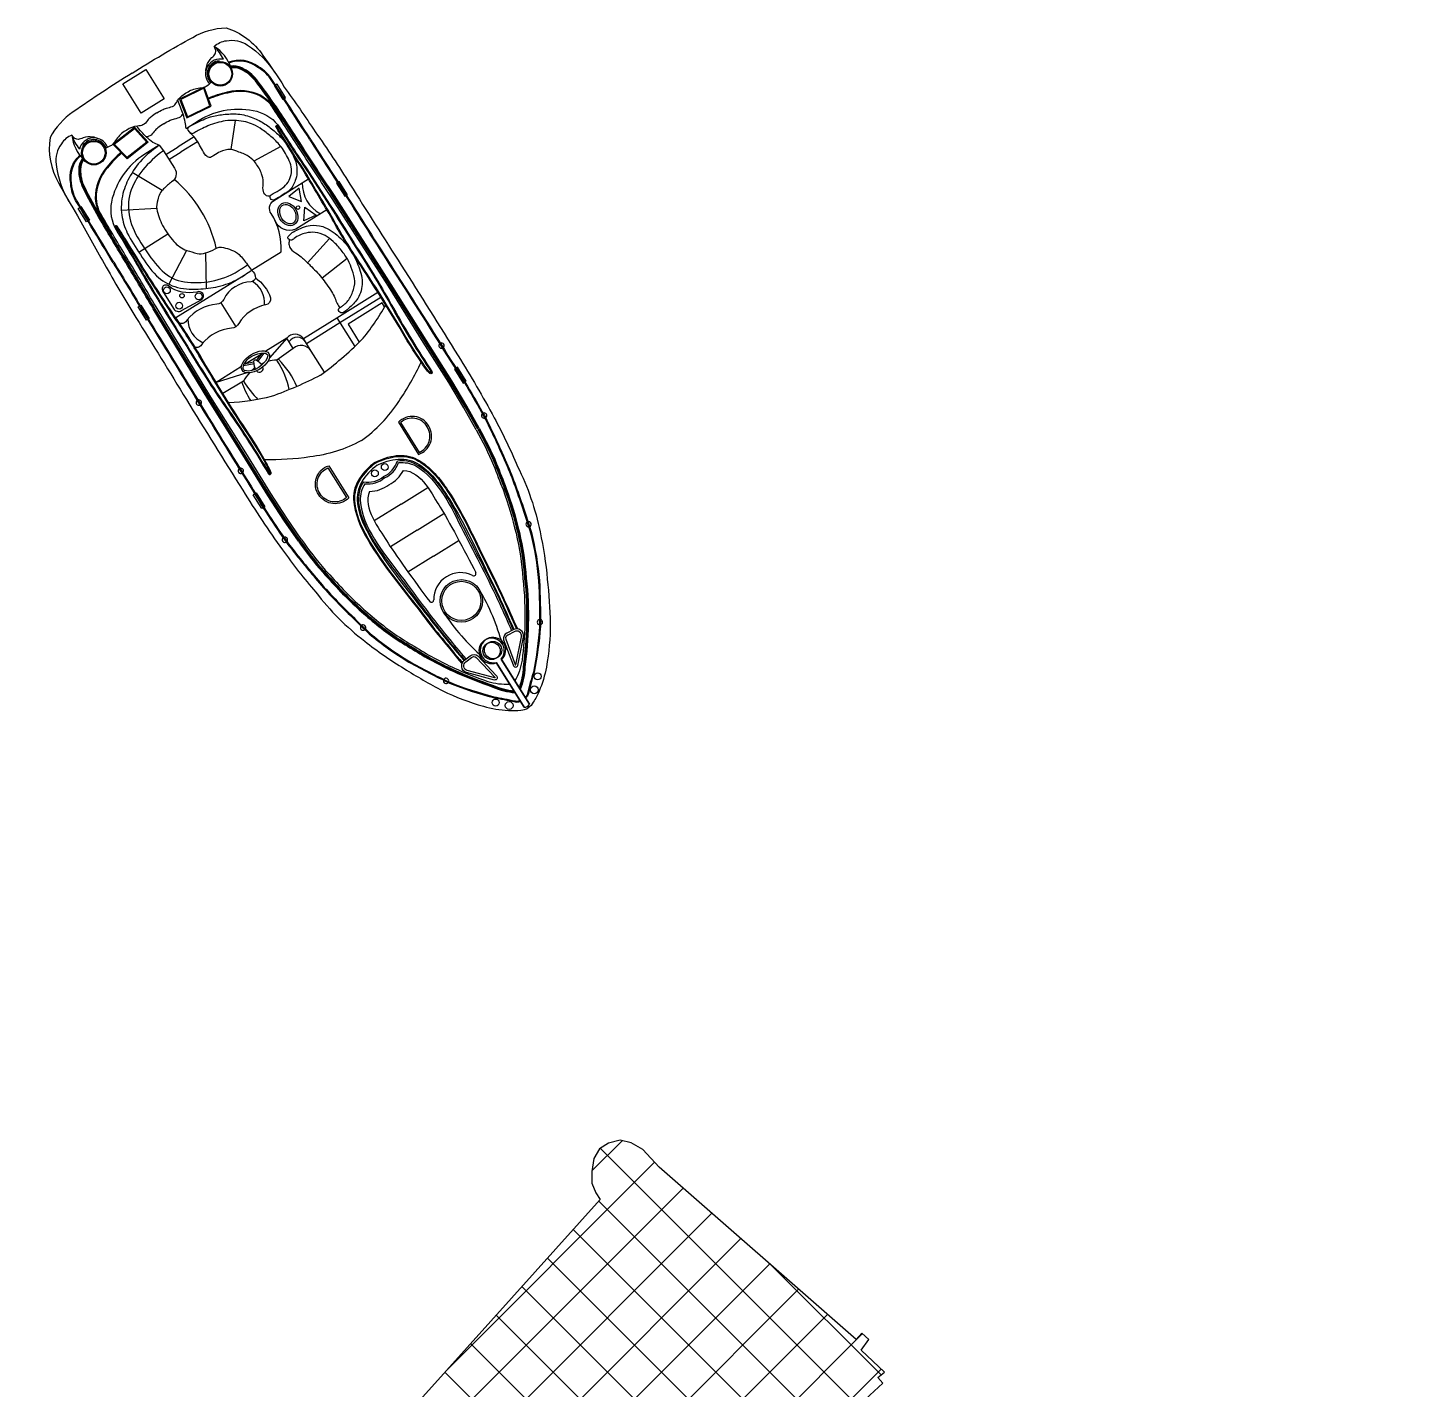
# Model space of a CAD drawing. Header units: metres. Extents: x 307692 to 310306, y 1912326 to 1914731.
# Drawn here: x 309590.7 to 310052.5, y 1914279.6 to 1914731 of the extents above; entities that cross this region are included whole.
import ezdxf

# ---------------------------------------------------------------- set-up
doc = ezdxf.new("R2010")
doc.units = ezdxf.units.M
doc.layers.add('PORT', color=5, linetype='Continuous')

msp = doc.modelspace()

# ---------------------------------------------------------------- linework, layer by layer
at = {"color": 32, "true_color": 0xcd6928}
for p, q in [((309654.17, 1914719.84), (309654.14, 1914720.12)), ((309659.5, 1914700.33), (309658.1, 1914690.66)), ((309609.17, 1914691.76), (309608.93, 1914691.91)), ((309636.5, 1914688.99), (309640.57, 1914691.53)), ((309645.89, 1914694.85), (309640.57, 1914691.53)), ((309647.04, 1914693.29), (309641.6, 1914689.89)), ((309674.64, 1914691.72), (309665.73, 1914686.85)), ((309637.53, 1914687.36), (309641.6, 1914689.89)), ((309635.27, 1914677.14), (309625.36, 1914683.09)), ((309633.49, 1914671.11), (309621.74, 1914670.5)), ((309637.2, 1914662.67), (309627.58, 1914656.57)), ((309690.73, 1914661.21), (309683.49, 1914653.11)), ((309643.35, 1914657.24), (309637.45, 1914646.06)), ((309649.6, 1914656.38), (309649.92, 1914644.6)), ((309696.65, 1914654.51), (309688.3, 1914648.04)), ((309662.45, 1914648.96), (309639.81, 1914634.83)), ((309693.18, 1914634.91), (309706.77, 1914643.39)), ((309694.2, 1914633.29), (309707.79, 1914641.77)), ((309654.77, 1914639.86), (309659.74, 1914631.91)), ((309676.66, 1914628.12), (309669.67, 1914623.76)), ((309676.66, 1914628.12), (309670.84, 1914621.63)), ((309678.76, 1914624.74), (309676.66, 1914628.12)), ((309668.08, 1914622.76), (309663.14, 1914619.68)), ((309666.51, 1914620.76), (309668.42, 1914623.2)), ((309666.96, 1914620.41), (309669.13, 1914623.18)), ((309661.54, 1914618.68), (309653.16, 1914613.45)), ((309665.74, 1914619.65), (309662.21, 1914618.9)), ((309665.62, 1914620.21), (309662.47, 1914619.53)), ((309663.41, 1914616.62), (309653.16, 1914613.45)), ((309714.5, 1914573.05), (309723.4, 1914578.6)), ((309714.5, 1914573.05), (309705.61, 1914567.5)), ((309719.87, 1914564.45), (309728.74, 1914569.98)), ((309719.87, 1914564.45), (309711.01, 1914558.92)), ((309725.24, 1914555.84), (309733.74, 1914561.15)), ((309725.24, 1914555.84), (309716.75, 1914550.54))]:
    msp.add_line(p, q, dxfattribs=at)
for points in [[(309625.32, 1914715.98, -0.01736), (309645.44, 1914727.88, -0.12634), (309656.45, 1914731.04, -0.172899), (309668.66, 1914721.91, -0.013884), (309675.78, 1914711.42, -0.008973), (309686.07, 1914696.52, -0.01509), (309697.51, 1914679.25, 0.002245), (309714.59, 1914652.28, -0.003342), (309733.41, 1914622.26, -0.016984), (309745.37, 1914601.76, -0.024546), (309753.12, 1914585.61, -0.067942), (309760.58, 1914563.89, -0.033948), (309762.99, 1914548.19, -0.022001), (309764, 1914533.48, -0.042872), (309762.69, 1914519.06, -0.059514), (309760.28, 1914511.04, -0.046364), (309758.36, 1914507.37, -0.104882), (309756.64, 1914505.52, -0.104882)], [(309652.54, 1914724.88, -0.164393), (309656.61, 1914726.77, -0.188684), (309663.55, 1914725.34, -0.10758), (309672.72, 1914716.11)], [(309684.53, 1914694.06, -0.002942), (309676.84, 1914705.99, 0.002013), (309671.9, 1914713.56, 0.130442), (309667.13, 1914718.17, 0.261246), (309657.33, 1914719.64, 0.209197)], [(309684.29, 1914693.91, -0.002941), (309676.6, 1914705.84, 0.002014), (309671.66, 1914713.41, 0.130992), (309666.97, 1914717.93, 0.261832), (309657.43, 1914719.37, 0.261832)], [(309625.32, 1914715.98, 0.01736), (309605.79, 1914703.13, 0.12634), (309598.11, 1914694.63, 0.172899), (309600.94, 1914679.65, 0.013884), (309607.24, 1914668.65, 0.008973), (309616.1, 1914652.85, 0.01509), (309626.58, 1914634.99, -0.002245), (309643.3, 1914607.79, 0.003342), (309662, 1914577.69, 0.016984), (309675.15, 1914557.94, 0.024546), (309686.25, 1914543.89, 0.067942), (309702.48, 1914527.64, 0.033948), (309715.53, 1914518.57, 0.022001), (309728.3, 1914511.2, 0.042872), (309741.83, 1914506.04, 0.059514), (309750.09, 1914504.68, 0.046364), (309754.23, 1914504.79, 0.104882), (309756.64, 1914505.52, 0.104882)], [(309740.42, 1914598.25), (309736.3, 1914605.61), (309731.31, 1914613.99), (309722.81, 1914627.42), (309711.26, 1914645.93), (309692.4, 1914675.4, -0.002601), (309681.99, 1914691.29, 0.004411), (309673.15, 1914704.81, 0.013009), (309666.64, 1914713.83, 0.113396), (309661.71, 1914717.75, 0.146005), (309657.91, 1914718.34, 1.595219)], [(309740.17, 1914598.11), (309736.05, 1914605.47), (309731.06, 1914613.84), (309722.57, 1914627.26), (309711.02, 1914645.77), (309692.16, 1914675.24, -0.002601), (309681.75, 1914691.14, 0.004411), (309672.91, 1914704.66, 0.013003), (309666.41, 1914713.66, 0.113337), (309661.58, 1914717.49, 0.144821), (309658.01, 1914718.06, 0.138987)], [(309739.92, 1914597.98), (309735.8, 1914605.33), (309730.82, 1914613.69), (309722.33, 1914627.11), (309710.78, 1914645.62), (309691.92, 1914675.08, -0.002601), (309681.51, 1914690.98, 0.00441), (309672.67, 1914704.5, 0.012997), (309666.19, 1914713.48, 0.113276), (309661.46, 1914717.23, 0.142458), (309658.11, 1914717.78, 0.142458)], [(309650.51, 1914707.76, -0.043195), (309656.95, 1914709.8, -0.183415), (309667.96, 1914708.73, -0.094511), (309672.62, 1914704.58)], [(309650.61, 1914707.49, -0.043334), (309657.02, 1914709.53, -0.18333), (309667.82, 1914708.48, -0.123985), (309673.47, 1914702.82, 0.015377), (309676.8, 1914698.25)], [(309739.42, 1914597.7), (309735.31, 1914605.04), (309730.33, 1914613.39), (309721.84, 1914626.81), (309710.3, 1914645.32), (309691.44, 1914674.77, -0.002601), (309681.03, 1914690.67, 0.00441), (309672.2, 1914704.18, 0.002867), (309670.81, 1914706.18, 0.002867)], [(309643.21, 1914697.65), (309647.6, 1914700.4, -0.202722), (309666.68, 1914703.37, -0.178768), (309674.32, 1914697.93, 0.010028), (309684.05, 1914683.06, -0.005356), (309699.76, 1914658.34, -0.016605), (309711.99, 1914638.04, 0.018921), (309724.76, 1914617.02, -0.925873), (309724.02, 1914616.4, -0.041202), (309721.36, 1914619.89, -0.024461), (309713.87, 1914631.83, 0.012888), (309699.36, 1914654.79, -0.019359), (309691.21, 1914668.43, 0.002375), (309681.79, 1914684.23, -0.006386), (309675.51, 1914694.11, -0.013656), (309673.08, 1914698.12, -0.862706), (309673.78, 1914698.67, 0.648089)], [(309673.57, 1914698.47, -0.016488), (309674.09, 1914697.77, 0.010023), (309683.81, 1914682.91, -0.005356), (309699.52, 1914658.18, -0.016607), (309711.74, 1914637.9, 0.018921), (309724.52, 1914616.87, 0.01143), (309724.53, 1914616.85, -0.913283), (309724.23, 1914616.6, -0.041174), (309721.6, 1914620.04, -0.024478), (309714.12, 1914631.97, 0.012889), (309699.6, 1914654.95, -0.019362), (309691.46, 1914668.57, 0.002377), (309682.03, 1914684.38, -0.006391), (309675.75, 1914694.26, -0.013664), (309673.32, 1914698.26, 0.000701), (309673.32, 1914698.26, -0.819976), (309673.57, 1914698.47, -0.819976)], [(309605.36, 1914695.44, 0.164393), (309601.87, 1914692.61, 0.188684), (309600.11, 1914685.75, 0.10758), (309604.36, 1914673.46)], [(309634.33, 1914692.11), (309629.52, 1914689.11, 0.202722), (309618.46, 1914673.28, 0.178768), (309620, 1914664.02, -0.010028), (309629.07, 1914648.76, 0.005356), (309644.38, 1914623.78, 0.016605), (309657.23, 1914603.87, -0.018921), (309670.5, 1914583.17, 0.925873), (309671.39, 1914583.55, 0.041202), (309669.42, 1914587.48, 0.024461), (309661.98, 1914599.45, -0.012888), (309647.74, 1914622.58, 0.019359), (309639.07, 1914635.9, -0.002375), (309629.02, 1914651.3, 0.006386), (309622.9, 1914661.28, 0.013656), (309620.37, 1914665.23, 0.862706), (309619.57, 1914664.84, -0.648089)], [(309634.33, 1914692.11), (309635.69, 1914690.28), (309639.36, 1914684.45, -0.448043), (309638.36, 1914679.96, 0.025561), (309635.7, 1914677.61, 0.15676), (309633.84, 1914673.99, 0.144288), (309633.52, 1914670.95, 0.079427), (309635.44, 1914665.51, 0.054179), (309639.14, 1914660.18, 0.127294), (309643.45, 1914657.2, -0.025195), (309646.86, 1914656.18, 0.112656), (309649.63, 1914656.39, 0.061652), (309652.82, 1914657.76, -0.222278), (309655.65, 1914658.17, -0.049109), (309658.26, 1914657.33, -0.09997), (309660.79, 1914655.84, -0.045992), (309663.58, 1914652.5), (309664.9, 1914650.64)], [(309684.29, 1914693.91, 0.006424), (309694.85, 1914677.48, 0.002217), (309711.9, 1914650.56, -0.003368), (309730.98, 1914620.37, -0.024633), (309742.54, 1914601.1, -0.015038), (309748.79, 1914587.61, -0.025461), (309751.92, 1914579.95, -0.013839), (309757.45, 1914563.61, -0.040238), (309760.09, 1914547.7, -0.016715), (309760.45, 1914532.61, -0.029693), (309758.37, 1914517.39, 0.015234), (309756.46, 1914510.38, -0.134036), (309755.95, 1914509.31, -0.024879), (309755.66, 1914508.98, -0.024879)], [(309684.53, 1914694.06, 0.006425), (309695.09, 1914677.63, 0.002217), (309712.14, 1914650.71, -0.003368), (309731.22, 1914620.53, -0.024633), (309742.79, 1914601.23, -0.015037), (309749.05, 1914587.73, -0.025439), (309752.19, 1914580.05, -0.013843), (309757.72, 1914563.68, -0.040266), (309760.38, 1914547.72, -0.016729), (309760.73, 1914532.6, -0.029739), (309758.64, 1914517.32, 0.01525), (309756.74, 1914510.32, -0.132389), (309756.17, 1914509.13, -0.028442), (309755.82, 1914508.73, -0.028442)], [(309618.98, 1914653.15, 0.002942), (309611.64, 1914665.31, -0.002013), (309607.02, 1914673.08, -0.130442), (309604.97, 1914679.39, -0.261246), (309607.96, 1914688.83, -0.209197)], [(309619.22, 1914653.3, 0.002941), (309611.88, 1914665.45, -0.002014), (309607.26, 1914673.23, -0.130992), (309605.26, 1914679.42, -0.261832), (309608.15, 1914688.62, -0.261832)], [(309680.48, 1914560.85), (309675.68, 1914567.78), (309670.35, 1914575.95), (309662.02, 1914589.48), (309650.47, 1914607.99), (309632.29, 1914637.89, 0.002601), (309622.59, 1914654.22, -0.004411), (309614.32, 1914668.11, -0.013009), (309609.08, 1914677.92, -0.113396), (309607.73, 1914684.07, -0.146005), (309608.87, 1914687.74, -1.595219)], [(309680.71, 1914561.01), (309675.92, 1914567.94), (309670.59, 1914576.1), (309662.26, 1914589.63), (309650.71, 1914608.14), (309632.53, 1914638.03, 0.002601), (309622.83, 1914654.37, -0.004411), (309614.57, 1914668.25, -0.013003), (309609.34, 1914678.05, -0.113337), (309608.02, 1914684.07, -0.144821), (309609.08, 1914687.52, -0.138987)], [(309680.95, 1914561.18), (309676.15, 1914568.1), (309670.83, 1914576.26), (309662.51, 1914589.78), (309650.96, 1914608.29), (309632.78, 1914638.18, 0.002601), (309623.07, 1914654.52, -0.00441), (309614.82, 1914668.39, -0.012997), (309609.6, 1914678.17, -0.113276), (309608.3, 1914684.06, -0.142458), (309609.28, 1914687.32, -0.142458)], [(309621.63, 1914689.73, 0.043195), (309616.96, 1914684.85, 0.183415), (309613.09, 1914674.49, 0.094511), (309614.77, 1914668.48)], [(309621.83, 1914689.53, 0.043334), (309617.18, 1914684.66, 0.18333), (309613.37, 1914674.51, 0.123985), (309615.98, 1914666.94, -0.015377), (309618.62, 1914661.94)], [(309664.9, 1914650.64), (309674.73, 1914656.77, 0.158322), (309671.45, 1914669.44, -0.417676), (309672.17, 1914673.7), (309683.77, 1914680.94)], [(309681.42, 1914561.5), (309676.63, 1914568.42), (309671.31, 1914576.56), (309662.99, 1914590.08), (309651.44, 1914608.59), (309633.27, 1914638.47, 0.002601), (309623.56, 1914654.81, -0.00441), (309615.31, 1914668.68, -0.002867), (309614.12, 1914670.81, -0.002867)], [(309689.88, 1914670.68), (309679.57, 1914664.24, -0.406088), (309672.73, 1914667.11)], [(309619.83, 1914664.94, 0.016488), (309620.24, 1914664.17, -0.010023), (309629.32, 1914648.9, 0.005356), (309644.62, 1914623.93, 0.016607), (309657.47, 1914604.03, -0.018921), (309670.75, 1914583.31, -0.01143), (309670.75, 1914583.3, 0.913283), (309671.12, 1914583.45, 0.041174), (309669.18, 1914587.33, 0.024478), (309661.75, 1914599.29, -0.012889), (309647.49, 1914622.43, 0.019362), (309638.83, 1914635.73, -0.002377), (309628.78, 1914651.15, 0.006391), (309622.66, 1914661.13, 0.013664), (309620.14, 1914665.07, -0.000701), (309620.13, 1914665.07, 0.819976), (309619.83, 1914664.94, 0.819976)], [(309618.98, 1914653.15, -0.006425), (309629.1, 1914636.45, -0.002217), (309645.78, 1914609.3, 0.003368), (309664.51, 1914578.9, 0.024633), (309676.76, 1914560.03, 0.015037), (309686.14, 1914548.47, 0.025439), (309691.66, 1914542.28, 0.013843), (309703.93, 1914530.11, 0.040266), (309717.1, 1914520.72, 0.016729), (309730.53, 1914513.75, 0.029739), (309745.17, 1914508.91, -0.01525), (309752.29, 1914507.54, 0.132389), (309753.61, 1914507.54, 0.028442), (309754.12, 1914507.67, 0.028442)], [(309619.22, 1914653.31, -0.006424), (309629.34, 1914636.6, -0.002217), (309646.03, 1914609.45, 0.003368), (309664.76, 1914579.05, 0.024633), (309676.99, 1914560.2, 0.015038), (309686.36, 1914548.65, 0.025461), (309691.87, 1914542.48, 0.013839), (309704.12, 1914530.33, 0.040238), (309717.24, 1914520.96, 0.016715), (309730.64, 1914514.01, 0.029693), (309745.23, 1914509.19, -0.015234), (309752.36, 1914507.82, 0.134036), (309753.54, 1914507.81, 0.024879), (309753.97, 1914507.92, 0.024879)], [(309664.9, 1914650.64, -0.291269), (309666.19, 1914648.03, -0.299867), (309664.75, 1914646.84, 0.273478), (309655.72, 1914641, -0.28657), (309653.36, 1914639.41, 0.198759), (309643.54, 1914634.18, -0.45148), (309640.96, 1914633.17, -1.463971)], [(309666.2, 1914648.09, -0.164009), (309671.23, 1914641.49, -0.407559), (309669.56, 1914639.14, 0.20466), (309660.69, 1914633.04, -0.28657), (309658.32, 1914631.45, 0.198759), (309648.51, 1914626.23, -0.45148), (309645.93, 1914625.21, -1.463971)], [(309687.81, 1914615.83, 0.033687), (309701.32, 1914627.43, 0.051879), (309709.4, 1914639.2, 1.92312)], [(309682.8, 1914626.91), (309682.11, 1914628, 0.516839), (309676.66, 1914628.12, 0.282905)], [(309684.69, 1914623.87), (309682.8, 1914626.91, 0.545737), (309677.37, 1914626.98, 0.282905)], [(309689.06, 1914616.87), (309684.69, 1914623.87, 0.462925), (309678.76, 1914624.74), (309673.33, 1914620.87)], [(309701.33, 1914594.17, 0.096403), (309713.71, 1914607.12, 0.040538), (309721.16, 1914620.18, 1.92312)], [(309687.81, 1914615.83, -0.033687), (309671.46, 1914608.79, -0.051879), (309657.33, 1914606.71, -1.92312)], [(309713.6, 1914600.22), (309720.25, 1914589.57, 0.483063), (309723.7, 1914598.97, 0.50024), (309713.6, 1914600.22, 0.418424)], [(309739.43, 1914597.69, -0.031581), (309745.14, 1914586.02, -0.00492), (309748.31, 1914577.9, -0.028426), (309752.62, 1914563.42, -0.042959), (309754.89, 1914548.42, -0.035411), (309755.54, 1914533.26, -0.028829), (309754.63, 1914521.39, -0.092336), (309752.23, 1914514.48, -0.080328)], [(309739.92, 1914597.97, -0.031588), (309745.67, 1914586.23, -0.004924), (309748.84, 1914578.1, -0.028433), (309753.18, 1914563.55, -0.042917), (309755.46, 1914548.47, -0.035379), (309756.11, 1914533.25, -0.02413), (309755.02, 1914519.1, -0.075408), (309753.65, 1914512.21, -0.075408)], [(309740.17, 1914598.11, -0.031592), (309745.94, 1914586.34, -0.004926), (309749.11, 1914578.19, -0.028436), (309753.46, 1914563.62, -0.042895), (309755.74, 1914548.5, -0.035363), (309756.4, 1914533.24, -0.024111), (309755.3, 1914519.08, -0.077658), (309753.84, 1914511.9, -0.077658)], [(309740.42, 1914598.25, -0.031596), (309746.2, 1914586.45, -0.004928), (309749.38, 1914578.29, -0.02844), (309753.73, 1914563.69, -0.042875), (309756.02, 1914548.52, -0.035347), (309756.68, 1914533.23, -0.024093), (309755.59, 1914519.05, -0.079837), (309754.03, 1914511.6)], [(309701.33, 1914594.17, -0.096403), (309684.25, 1914588.74, -0.040538), (309669.25, 1914587.79, -1.92312)], [(309690.5, 1914585.81), (309697.15, 1914575.15, -0.483063), (309687.19, 1914576.18, -0.50024), (309690.5, 1914585.81, -0.418424)], [(309680.48, 1914560.85, 0.031596), (309688.54, 1914550.47, 0.004928), (309694.47, 1914544.03, 0.02844), (309705.68, 1914533.7, 0.042875), (309718.29, 1914524.98, 0.035347), (309731.74, 1914517.66, 0.024093), (309744.96, 1914512.42, 0.079837), (309752.33, 1914510.54)], [(309680.71, 1914561.01, 0.031592), (309688.75, 1914550.66, 0.004926), (309694.68, 1914544.23, 0.028436), (309705.86, 1914533.92, 0.042895), (309718.44, 1914525.22, 0.035363), (309731.86, 1914517.92, 0.024111), (309745.06, 1914512.68, 0.077658), (309752.14, 1914510.84, 0.077658)], [(309680.95, 1914561.17, 0.031588), (309688.97, 1914550.85, 0.004924), (309694.88, 1914544.42, 0.028433), (309706.04, 1914534.14, 0.042917), (309718.58, 1914525.47, 0.035379), (309731.97, 1914518.18, 0.02413), (309745.16, 1914512.95, 0.075408), (309751.95, 1914511.15, 0.075408)], [(309681.42, 1914561.49, 0.031581), (309689.39, 1914551.23, 0.00492), (309695.3, 1914544.82, 0.028426), (309706.4, 1914534.58, 0.042959), (309718.88, 1914525.95, 0.035411), (309732.21, 1914518.7, 0.028829), (309743.28, 1914514.3, 0.092336), (309750.53, 1914513.43, 0.080328)], [(309751.65, 1914531.4), (309749.62, 1914530.33, 0.382221), (309748.52, 1914528.08), (309751.68, 1914519.78, 0.786544), (309753.26, 1914519.6), (309755.14, 1914529.01, 0.616464), (309751.65, 1914531.4, 3.844907)], [(309735.59, 1914521.38), (309737.45, 1914522.74, -0.382221), (309739.95, 1914522.74), (309746.02, 1914516.25, -0.786544), (309745.49, 1914514.75), (309736.21, 1914517.2, -0.616464), (309735.59, 1914521.38, -3.844907)]]:
    msp.add_lwpolyline(points, format="xyb", dxfattribs=at)
for points in [[(309629.81, 1914717.26), (309635.92, 1914707.47), (309628.3, 1914702.72), (309622.19, 1914712.5)], [(309641.06, 1914707.37), (309643.5, 1914701.14), (309651.49, 1914705.01), (309649.22, 1914711.41)], [(309641.43, 1914707.23), (309643.65, 1914701.53), (309651.13, 1914705.16), (309649.06, 1914711.01)], [(309626.13, 1914698.05), (309630.66, 1914693.12), (309623.66, 1914687.65), (309618.92, 1914692.5)], [(309626.1, 1914697.66), (309630.24, 1914693.16), (309623.69, 1914688.04), (309619.35, 1914692.47)], [(309681.47, 1914673.45), (309680.75, 1914677.92), (309677.24, 1914675.06)], [(309682.64, 1914671.58), (309686.34, 1914668.96), (309682.22, 1914667.06)]]:
    msp.add_lwpolyline(points, close=True, dxfattribs=at)
for points in [[(309672.66, 1914711.88), (309672.5, 1914711.78), (309675.28, 1914707.32), (309675.54, 1914707.48)], [(309675.78, 1914707.63), (309676.22, 1914707.9), (309673.43, 1914712.36), (309672.9, 1914712.03)], [(309693.37, 1914679.73), (309693.12, 1914679.58), (309695.88, 1914675.17), (309696.18, 1914675.36)], [(309696.42, 1914675.51), (309696.74, 1914675.71), (309693.98, 1914680.12), (309693.61, 1914679.88)], [(309610.64, 1914666.98), (309610.2, 1914666.71), (309607.42, 1914671.17), (309607.95, 1914671.5)], [(309608.19, 1914671.65), (309608.35, 1914671.75), (309611.14, 1914667.29), (309610.88, 1914667.13)], [(309630.42, 1914634.32), (309630.1, 1914634.13), (309627.35, 1914638.54), (309627.73, 1914638.77)], [(309627.97, 1914638.92), (309628.21, 1914639.08), (309630.97, 1914634.66), (309630.66, 1914634.47)], [(309709.04, 1914638.55), (309708.25, 1914639.81), (309696.94, 1914632.75), (309700.66, 1914626.79)], [(309682.11, 1914628), (309693.18, 1914634.91), (309699.15, 1914625.35)], [(309683.13, 1914626.38), (309694.2, 1914633.29)], [(309732.51, 1914618.05), (309732.2, 1914617.86), (309735.08, 1914613.24), (309735.43, 1914613.46)], [(309735.67, 1914613.61), (309736.09, 1914613.87), (309733.21, 1914618.49), (309732.76, 1914618.2)], [(309662.26, 1914613.86), (309655.45, 1914609.73)], [(309668.77, 1914571.86), (309668.35, 1914571.6), (309665.47, 1914576.22), (309665.92, 1914576.5)], [(309666.17, 1914576.65), (309666.48, 1914576.85), (309669.36, 1914572.23), (309669.01, 1914572.02)], [(309755.35, 1914505.71), (309746.04, 1914520.62)], [(309757.05, 1914506.77), (309747.74, 1914521.68)], [(309747.81, 1914521.57), (309757.05, 1914506.77)], [(309746.11, 1914520.51), (309755.35, 1914505.71)]]:
    msp.add_lwpolyline(points, dxfattribs=at)
for points in [[(309648.42, 1914640.92, 0.917705), (309646.82, 1914643.41, -0.209704), (309637.33, 1914645.44, 0.850912), (309635.41, 1914643.79), (309639.03, 1914637.98, 0.435659), (309641.72, 1914637.28)], [(309714.33, 1914600.13), (309720.49, 1914590.26, 0.460147), (309723.21, 1914598.68, 0.47706)], [(309690.26, 1914585.11), (309696.41, 1914575.24, -0.460147), (309687.66, 1914576.5, -0.47706)], [(309751.99, 1914530.78), (309749.91, 1914529.68, 0.383069), (309749.2, 1914528.3), (309752.39, 1914519.91, 0.853636), (309752.58, 1914519.82), (309754.43, 1914529.13, 0.613527)], [(309736.01, 1914520.8), (309737.9, 1914522.19, -0.383069), (309739.46, 1914522.22), (309745.58, 1914515.67, -0.853636), (309745.59, 1914515.46), (309736.41, 1914517.88, -0.613527)]]:
    msp.add_lwpolyline(points, format="xyb", close=True, dxfattribs=at)
for centre, radius in [((309654.57, 1914715.8), 4.05), ((309654.57, 1914715.8), 3.77), ((309612.62, 1914689.63), 4.05), ((309612.62, 1914689.63), 3.77), ((309680.33, 1914671.43), 0.607), ((309636.84, 1914643.99), 1.13), ((309641.85, 1914642.19), 0.733), ((309647.38, 1914642), 1.13), ((309640.91, 1914638.9), 1.13), ((309709.12, 1914585.37), 1.14), ((309705.81, 1914583.3), 1.14), ((309734.5, 1914541.01), 7.05), ((309734.5, 1914541.01), 7.05), ((309734.5, 1914541.01), 6.48), ((309734.5, 1914541.01), 6.48), ((309744.53, 1914524.41), 2.87), ((309745, 1914524.7), 2.87), ((309759.79, 1914515.97), 1.17), ((309758.7, 1914511.51), 1.3), ((309745.88, 1914507.29), 1.17), ((309750.36, 1914506.3), 1.3)]:
    msp.add_circle(centre, radius, dxfattribs=at)
for centre, radius, start, end in [((309645.66, 1914713.75), 13.08, 17.9603, 58.2959), ((309643.67, 1914715.26), 13.08, 24.09, 47.3225), ((309654.57, 1914715.8), 4.91, 77.7372, 222.6388), ((309654.57, 1914715.8), 4.34, 95.6889, 222.6388), ((309618.38, 1914696.72), 13.08, 185.6333, 225.969), ((309617.89, 1914699.18), 13.08, 196.6067, 219.8393), ((309612.62, 1914689.63), 4.91, 21.2904, 166.192), ((309612.62, 1914689.63), 4.34, 21.2904, 148.2403), ((309612.74, 1914648.74), 41.53, 12.8641, 50.3367), ((309693.32, 1914679.54), 11.62, 179.4332, 241.3207), ((309660.94, 1914639.77), 8.34, 355.1647, 59.3688), ((309652.14, 1914634.28), 8.34, 178.5891, 246.7366), ((309727.93, 1914625.67), 0.883, 135.754, 288.3346), ((309727.93, 1914625.67), 0.883, 306.9947, 117.0938), ((309673.93, 1914607.69), 13.19, 126.8671, 133.2064), ((309666.21, 1914620.26), 0.619, 31.9646, 211.9646), ((309670.3, 1914619.96), 4.62, 180.3692, 208.0093), ((309667.51, 1914618.16), 1.29, 222.7669, 21.1125), ((309664.68, 1914616.45), 4.62, 37.5672, 63.56), ((309673.93, 1914607.69), 13.19, 111.9137, 116.1537), ((309664.68, 1914616.45), 4.62, 28.0801, 28.3494), ((309673.93, 1914607.69), 13.19, 92.5896, 105.9406), ((309673.93, 1914607.69), 13.19, 137.3988, 152.1546), ((309670.3, 1914619.96), 4.62, 215.5799, 215.8492), ((309647.46, 1914606.74), 0.883, 128.06, 294.5624), ((309647.46, 1914606.74), 0.883, 313.1866, 109.4358), ((309742.04, 1914602.47), 0.883, 132.3497, 284.6253), ((309742.04, 1914602.47), 0.883, 303.2842, 113.6908), ((309705.58, 1914589.63), 7.98, 293.2531, 344.4602), ((309705.58, 1914589.63), 8.55, 293.2531, 341.0028), ((309661.35, 1914584.12), 0.883, 126.8354, 296.9345), ((309661.35, 1914584.12), 0.883, 315.5947, 108.1752), ((309703.53, 1914588.35), 7.98, 259.4691, 310.6762), ((309703.53, 1914588.35), 8.55, 262.9264, 310.6762), ((309705.7, 1914589.19), 10.76, 296.2381, 332.8405), ((309703.88, 1914588.05), 10.76, 271.0888, 307.6911), ((309756.78, 1914566.4), 0.883, 120.3112, 274.9454), ((309756.78, 1914566.4), 0.883, 293.5805, 101.6761), ((309675.98, 1914561.24), 0.883, 130.2385, 300.6451), ((309675.98, 1914561.24), 0.883, 319.304, 111.5796), ((309733.81, 1914541.62), 8.48, 120.2243, 182.0254), ((309734.25, 1914541.9), 8.48, 61.9039, 123.705), ((309738.61, 1914550.04), 0.75, 241.1592, 27.627), ((309675.84, 1914506.88), 74.91, 15.292, 30.3628), ((309724.59, 1914541.29), 0.75, 216.3023, 2.77), ((309790.94, 1914578.7), 74.91, 213.5664, 228.6372), ((309760.55, 1914533.92), 0.883, 95.9749, 263.5573), ((309760.55, 1914533.92), 0.883, 282.1951, 77.3371), ((309701.9, 1914532.16), 0.883, 142.2531, 310.3488), ((309701.9, 1914532.16), 0.883, 328.9838, 123.6181), ((309744.53, 1914524.41), 4.21, 319.6311, 292.0807), ((309745, 1914524.7), 4.21, 311.8486, 284.2982), ((309729.42, 1914514.49), 0.883, 166.5922, 321.7342), ((309729.42, 1914514.49), 0.883, 340.372, 147.9544), ((309755.47, 1914507.4), 1.7, 265.872, 338.0573), ((309755.47, 1914507.4), 1.7, 265.872, 338.0573)]:
    msp.add_arc(centre, radius, start, end, dxfattribs=at)
for centre, major_axis, ratio in [((309676.98, 1914669.25), (1.98, -3.52), 0.758117), ((309666.21, 1914620.26), (-4.45, -2.78), 0.533092)]:
    msp.add_ellipse(centre, major_axis=major_axis, ratio=ratio, dxfattribs=at)
for start_param, end_param in [(0.830012, 1.576846), (4.712389, 5.232342)]:
    msp.add_ellipse((309667.82, 1914617.33), major_axis=(8.16, -13.07), ratio=0.425319, start_param=start_param, end_param=end_param, dxfattribs=at)
for points in [[(309649.73, 1914716.63), (309650.07, 1914718.44), (309651.75, 1914721.15), (309652.9, 1914722.46), (309652.98, 1914723.86), (309652.54, 1914724.88)], [(309633.52, 1914702.84), (309635.62, 1914704), (309637.14, 1914704.54), (309639.15, 1914705.21), (309640.25, 1914706.68), (309643.01, 1914709.33), (309646.72, 1914710.95), (309648.9, 1914711.3), (309650.12, 1914711.83), (309651.58, 1914713.06)], [(309643.21, 1914697.65), (309642.91, 1914699.73), (309642.24, 1914702.37), (309640.46, 1914706.97)], [(309633.52, 1914702.84), (309631.55, 1914701.46), (309630.4, 1914700.33), (309628.91, 1914698.82), (309627.11, 1914698.48), (309623.52, 1914697.16), (309620.43, 1914694.54), (309619.16, 1914692.74), (309618.15, 1914691.88), (309616.39, 1914691.11)], [(309671.05, 1914675.17), (309669.62, 1914675.51), (309668.75, 1914677.33), (309668.8, 1914679.9), (309668.24, 1914682.62), (309666.31, 1914686.15), (309664.24, 1914688.19), (309660.75, 1914689.86), (309657.97, 1914690.67), (309654.5, 1914689.91), (309652.44, 1914688.71), (309650.94, 1914688.04), (309649.81, 1914688.73), (309648.29, 1914691.03), (309645.37, 1914695.43), (309643.81, 1914697.57), (309646.18, 1914699.3), (309651.3, 1914701.5), (309655.53, 1914702.29), (309660.42, 1914702.45), (309665.38, 1914701.23), (309669.41, 1914699.13), (309672.8, 1914696.51), (309675.76, 1914693.45), (309678.18, 1914689.7), (309679.85, 1914685.48), (309679.96, 1914682.92), (309679.44, 1914680.38), (309677.48, 1914677.16), (309675.64, 1914675.87), (309673.28, 1914674.4), (309671.74, 1914673.96), (309671.05, 1914675.17), (309672.07, 1914676.06), (309674.68, 1914677.58), (309676.65, 1914679.3), (309677.87, 1914681.77), (309678.21, 1914684.19), (309677.4, 1914686.95), (309674.8, 1914691.51), (309671.74, 1914694.7), (309668.49, 1914697.24), (309665.45, 1914699.02), (309663.05, 1914699.82), (309659.92, 1914700.3), (309656.17, 1914700.15), (309653.45, 1914699.59), (309650.45, 1914698.51), (309648.08, 1914697.39), (309646.45, 1914696.53), (309645.17, 1914695.94), (309644.43, 1914696.39)], [(309634.33, 1914692.11), (309632.18, 1914693.04), (309630.1, 1914694.79), (309626.76, 1914698.42)], [(309614, 1914694.34), (309612.23, 1914694.82), (309609.06, 1914694.51), (309607.37, 1914694.05), (309606.08, 1914694.59), (309605.36, 1914695.44)], [(309634.33, 1914692.11), (309629.27, 1914688.01), (309624.69, 1914681.95), (309622.29, 1914676.14), (309621.9, 1914668.88), (309623.72, 1914663), (309628.06, 1914655.85), (309633.41, 1914648.85), (309639.47, 1914645.24), (309647.24, 1914644.42), (309653.87, 1914645.24), (309660.52, 1914647.79), (309664.9, 1914650.64)], [(309695.67, 1914639.27), (309694.77, 1914638.61), (309693.75, 1914637.62), (309694.51, 1914636.56), (309696.59, 1914637.52), (309699.76, 1914640.76), (309701.59, 1914645.93), (309700.46, 1914651.79), (309698.11, 1914656.73), (309693.91, 1914661.77), (309688.51, 1914665.11), (309684.41, 1914665.48), (309679.38, 1914663.68), (309677.46, 1914662.33), (309676.98, 1914661.32), (309677.98, 1914660.62), (309679.09, 1914661.18), (309682.9, 1914662.96), (309686.07, 1914663.2), (309689.28, 1914662.12), (309691.95, 1914660.23), (309694.71, 1914657.21), (309696.94, 1914654.01), (309698.31, 1914650.68), (309699.16, 1914647.03), (309698.43, 1914643.4), (309696.6, 1914640.13), (309695.67, 1914639.27)], [(309677.46, 1914660.78), (309677.34, 1914659.32), (309677.85, 1914657.83), (309680.05, 1914656.08), (309681.82, 1914654.69), (309684.41, 1914652.21), (309688.11, 1914648.28), (309689.8, 1914646.01), (309691.46, 1914643.57), (309692.53, 1914641.53), (309693.32, 1914639.6), (309694.16, 1914638.21)]]:
    msp.add_spline(points, degree=3, dxfattribs=at)
for points, knots in [([(309635.78, 1914699.2), (309636.47, 1914699.62), (309637.62, 1914700.32), (309639.52, 1914701.01), (309641.32, 1914701.23), (309641.96, 1914702.16), (309642.19, 1914702.52)], [0, 0, 0, 0, 0.00840925, 0.01405459, 0.02148076, 0.02583256, 0.02583256, 0.02583256, 0.02583256]), ([(309635.78, 1914699.2), (309635.11, 1914698.77), (309633.98, 1914698.04), (309632.52, 1914696.64), (309631.53, 1914695.12), (309630.41, 1914694.95), (309629.99, 1914694.91)], [0, 0, 0, 0, 0.00840925, 0.01405459, 0.02148076, 0.02583256, 0.02583256, 0.02583256, 0.02583256]), ([(309635.69, 1914690.28), (309630.43, 1914686.4), (309626.37, 1914681.85), (309623.04, 1914670.8), (309624.77, 1914665.05), (309631.69, 1914654.4), (309635.27, 1914648.8), (309645.9, 1914645.79), (309652.77, 1914646.58), (309660.01, 1914650.01), (309661.73, 1914651.2), (309663.58, 1914652.5)], [0, 0, 0, 0, 0.0684102, 0.0684102, 0.1368204, 0.1368204, 0.2052306, 0.2052306, 0.2736407, 0.2736407, 0.2974604, 0.2974604, 0.2974604, 0.2974604]), ([(309678.68, 1914666.23), (309679.85, 1914666.88), (309680.05, 1914669.33), (309677.56, 1914672.65), (309675.51, 1914672.9), (309673.84, 1914670.53), (309674.44, 1914667.83), (309676.92, 1914665.94), (309677.97, 1914665.83), (309678.68, 1914666.23)], [0, 0, 0, 0, 1.743273, 1.743273, 3.486547, 3.486547, 5.22982, 5.22982, 6.283185, 6.283185, 6.283185, 6.283185]), ([(309662.24, 1914617.78), (309662.55, 1914617.28), (309663.6, 1914616.98), (309667.81, 1914618.05), (309670.62, 1914621.32), (309669.94, 1914623.66), (309666.5, 1914623.46), (309662.42, 1914620.1), (309661.84, 1914618.43), (309662.24, 1914617.78)], [0, 0, 0, 0, 1.031451, 1.031451, 2.992455, 2.992455, 4.95346, 4.95346, 6.283185, 6.283185, 6.283185, 6.283185]), ([(309705.86, 1914586.9), (309710.22, 1914589.14), (309715.5, 1914590.37), (309724.29, 1914585.5), (309727.53, 1914581.42), (309735.63, 1914569.22), (309739.3, 1914560.48), (309747.02, 1914545.26), (309750.03, 1914538.61), (309753.1, 1914531.68)], [0, 0, 0, 0, 0.0462196, 0.0462196, 0.0924392, 0.0924392, 0.1947325, 0.1947325, 0.2709084, 0.2709084, 0.2709084, 0.2709084]), ([(309705.99, 1914586.65), (309710.48, 1914588.95), (309715.87, 1914590.01), (309724.68, 1914584.76), (309727.87, 1914580.5), (309735.85, 1914568.14), (309739.58, 1914559.39), (309747.04, 1914544.52), (309749.88, 1914538.25), (309752.78, 1914531.7)], [0, 0, 0, 0, 0.0480884, 0.0480884, 0.0961768, 0.0961768, 0.1985377, 0.1985377, 0.2704106, 0.2704106, 0.2704106, 0.2704106]), ([(309705.86, 1914586.9), (309701.94, 1914583.97), (309698.51, 1914579.76), (309699.02, 1914569.74), (309701.26, 1914565.03), (309708.66, 1914552.39), (309714.9, 1914545.25), (309725.18, 1914531.63), (309729.82, 1914526), (309734.71, 1914520.2)], [0, 0, 0, 0, 0.0462196, 0.0462196, 0.0924392, 0.0924392, 0.1947325, 0.1947325, 0.2709084, 0.2709084, 0.2709084, 0.2709084]), ([(309706.03, 1914586.68), (309701.99, 1914583.66), (309698.67, 1914579.28), (309699.51, 1914569.05), (309701.95, 1914564.32), (309709.54, 1914551.72), (309715.76, 1914544.53), (309725.84, 1914531.29), (309730.22, 1914525.98), (309734.83, 1914520.5)], [0, 0, 0, 0, 0.0480884, 0.0480884, 0.0961768, 0.0961768, 0.1985377, 0.1985377, 0.2704106, 0.2704106, 0.2704106, 0.2704106]), ([(309706.54, 1914585.99), (309702.42, 1914582.91), (309699.38, 1914578.54), (309700.69, 1914568.27), (309703.34, 1914563.53), (309711.27, 1914550.86), (309717.58, 1914543.43), (309727.45, 1914530.68), (309731.39, 1914525.91), (309735.35, 1914521.19)], [0, 0, 0, 0, 0.0508337, 0.0508337, 0.1016674, 0.1016674, 0.2060328, 0.2060328, 0.2709084, 0.2709084, 0.2709084, 0.2709084]), ([(309706.38, 1914585.89), (309710.96, 1914588.24), (309716.23, 1914589.05), (309724.87, 1914583.36), (309727.96, 1914578.89), (309735.86, 1914566.2), (309739.76, 1914557.27), (309746.87, 1914542.81), (309749.43, 1914537.16), (309751.93, 1914531.53)], [0, 0, 0, 0, 0.0508337, 0.0508337, 0.1016674, 0.1016674, 0.2060328, 0.2060328, 0.2709084, 0.2709084, 0.2709084, 0.2709084]), ([(309713.27, 1914587.5), (309714.36, 1914587.62), (309718.97, 1914587.62), (309728.26, 1914579.58), (309735.48, 1914564.26), (309744.46, 1914547.66), (309749.57, 1914536.14), (309751.67, 1914531.42)], [0.0234044, 0.0234044, 0.0234044, 0.0234044, 0.0350942, 0.0739111, 0.138251, 0.2165713, 0.2709084, 0.2709084, 0.2709084, 0.2709084]), ([(309713.67, 1914586.85), (309715.67, 1914587.01), (309717.58, 1914586.74), (309723.16, 1914583.68), (309726.35, 1914579.7), (309731.2, 1914572.16), (309733.08, 1914568.15), (309739.17, 1914556.13), (309743.46, 1914548.12), (309748.55, 1914537.02), (309749.85, 1914534.1), (309751.15, 1914531.18)], [0.0248254, 0.0248254, 0.0248254, 0.0248254, 0.0474598, 0.0474598, 0.0949196, 0.0949196, 0.1423794, 0.1423794, 0.237299, 0.237299, 0.2709084, 0.2709084, 0.2709084, 0.2709084]), ([(309715.28, 1914584.27), (309721.22, 1914584.13), (309725.11, 1914575.77), (309730.03, 1914568.06), (309735.69, 1914557.44), (309739.28, 1914550.37)], [0.0313661, 0.0313661, 0.0313661, 0.0313661, 0.1084744, 0.1084744, 0.1920729, 0.1920729, 0.1920729, 0.1920729]), ([(309702.07, 1914580.51), (309701.48, 1914579.59), (309699.45, 1914575.44), (309702.59, 1914563.57), (309713.18, 1914550.34), (309724.15, 1914534.99), (309732.25, 1914525.33), (309735.57, 1914521.37)], [0.0234044, 0.0234044, 0.0234044, 0.0234044, 0.0350942, 0.0739111, 0.138251, 0.2165713, 0.2709084, 0.2709084, 0.2709084, 0.2709084]), ([(309702.48, 1914579.87), (309701.45, 1914578.14), (309700.85, 1914576.3), (309701.15, 1914569.95), (309703.33, 1914565.34), (309707.97, 1914557.66), (309710.74, 1914554.21), (309718.87, 1914543.46), (309724.17, 1914536.08), (309731.9, 1914526.63), (309733.96, 1914524.19), (309736.01, 1914521.74)], [0.0248254, 0.0248254, 0.0248254, 0.0248254, 0.0474598, 0.0474598, 0.0949196, 0.0949196, 0.1423794, 0.1423794, 0.237299, 0.237299, 0.2709084, 0.2709084, 0.2709084, 0.2709084]), ([(309704.08, 1914577.29), (309701.6, 1914571.89), (309707.4, 1914564.72), (309712.17, 1914556.91), (309719.22, 1914547.17), (309723.99, 1914540.83)], [0.0313661, 0.0313661, 0.0313661, 0.0313661, 0.1084744, 0.1084744, 0.1920729, 0.1920729, 0.1920729, 0.1920729])]:
    msp.add_open_spline(points, degree=3, knots=knots, dxfattribs=at)
for points in [[(309679.97, 1914612.14), (309678.64, 1914615.18), (309676.66, 1914618.36), (309673.81, 1914621.18)], [(309664.68, 1914607.42), (309663.51, 1914609.26), (309662.48, 1914611.33), (309661.7, 1914613.62)]]:
    msp.add_open_spline(points, degree=3, dxfattribs=at)
at = {"layer": 'PORT', "linetype": 'Continuous'}
for p, q in [((309777.75, 1914351.96), (309787.79, 1914361.99)), ((309866.09, 1914273.95), (309780.59, 1914359.45)), ((309729.74, 1914285.98), (309798.59, 1914354.83)), ((309569.63, 1914107.91), (309808.01, 1914346.29)), ((310052.45, 1914069.62), (309780.09, 1914341.98)), ((309409.52, 1913929.84), (309817.59, 1914337.91)), ((310017.29, 1914086.82), (309771.59, 1914332.52)), ((308951.41, 1913453.78), (309827.17, 1914329.53)), ((310009.84, 1914076.31), (309763.08, 1914323.07)), ((308960.45, 1913444.85), (309836.76, 1914321.16)), ((309873.69, 1914284.3), (309837.39, 1914320.61)), ((310002.39, 1914065.8), (309754.58, 1914313.61)), ((308969.49, 1913435.93), (309846.34, 1914312.78)), ((308984.1, 1913432.58), (309855.92, 1914304.4)), ((309997.37, 1914052.86), (309746.08, 1914304.15)), ((309001.06, 1913431.57), (309867.52, 1914298.03)), ((309995.69, 1914036.58), (309737.57, 1914294.7)), ((309018.01, 1913430.57), (309873.71, 1914286.27)), ((309996.76, 1914017.55), (309729.07, 1914285.24))]:
    msp.add_line(p, q, dxfattribs=at)
at = {"layer": 'PORT'}
for p, q in [((309780.35, 1914359.3), (309778.38, 1914356.12)), ((309783.31, 1914361.16), (309780.35, 1914359.3)), ((309787.19, 1914362.12), (309783.31, 1914361.16)), ((309790.83, 1914361.3), (309787.19, 1914362.12)), ((309794.7, 1914359.07), (309790.83, 1914361.3)), ((309800.05, 1914353.25), (309794.7, 1914359.07)), ((309778.38, 1914356.12), (309777.72, 1914351.74)), ((309777.72, 1914351.74), (309777.72, 1914347.86)), ((309865.43, 1914296.1), (309800.05, 1914353.25)), ((309777.72, 1914347.86), (309779.09, 1914344.68)), ((309780.58, 1914342.52), (309378.44, 1913895.28)), ((309779.09, 1914344.68), (309780.58, 1914342.52)), ((309867.34, 1914298.19), (309865.43, 1914296.1)), ((309867.1, 1914292.53), (309869.66, 1914296.07)), ((309869.66, 1914296.07), (309867.34, 1914298.19)), ((309874.81, 1914285.23), (309867.1, 1914292.53)), ((309872.61, 1914283.41), (309874.81, 1914285.23)), ((309865.68, 1914273.57), (309874.27, 1914281.55)), ((309874.27, 1914281.55), (309872.61, 1914283.41))]:
    msp.add_line(p, q, dxfattribs=at)

doc.saveas('drawing.dxf')
